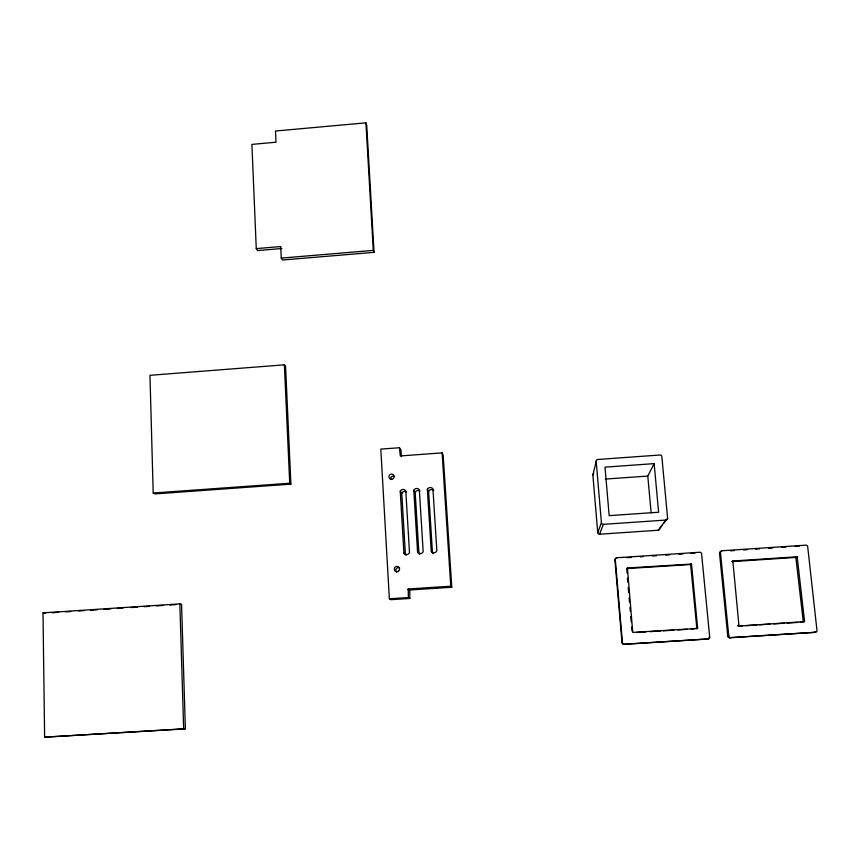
<?xml version="1.0" encoding="UTF-8"?>
<svg xmlns="http://www.w3.org/2000/svg" width="860" height="860" viewBox="0 0 860 860"><rect width="100%" height="100%" fill="white"/><g stroke="black" fill="none" stroke-linecap="round" stroke-linejoin="round"><path stroke-width="1.29" d="M409.833 598.452L408.371 597.549L408.231 589.003L450.769 586.208L451.769 587.229L409.736 589.992L409.833 598.452L391.02 599.678L389.365 598.786L380.819 449.103L399.459 447.737L400.986 450.199L401.362 456.649M409.349 590.433L407.887 589.444M738.299 626.123L804.584 621.619L797.177 556.764L795.844 557.42L803.283 621.619L800.273 622.242M626.94 572.964L626.983 568.567L690.634 564.525L696.826 628.294L691.128 629.079M696.503 628.735L697.643 628.069L691.515 564.106L690.741 564.773M626.596 568.954L627.424 567.976L691.494 564.053M662.082 525.374L659.728 528.47A1.688 1.645 30 0 1 658.212 530.233L599.538 534.221A1.677 1.645 30.3 0 1 597.743 532.684L592.884 475.075L596.206 461.325A1.763 1.731 15.7 0 1 597.818 459.476L659.921 455.015A1.784 1.731 19.7 0 1 661.845 456.617L667.596 518.171L663.662 523.321M597.743 532.684L601.419 522.708L596.206 461.325M599.538 534.221L603.333 524.342L665.973 520.053A1.806 1.752 28.5 0 0 667.596 518.171M651.138 512.775L647.784 476.064L654.137 463.626L605.01 467.141L609.181 515.645L658.62 512.237L654.137 463.626M614.921 560.172L615.298 559.538A1.698 1.655 35.8 0 1 616.824 557.764L699.728 552.238A1.72 1.666 33.4 0 1 701.588 553.797L709.693 637.142A1.742 1.688 42.9 0 1 708.145 638.958L623.865 644.366A1.72 1.677 49 0 1 622.027 642.775L614.921 560.172A1.688 1.655 35.9 0 1 616.437 558.398L616.824 557.764M658.212 530.233L665.973 520.053M690.343 564.386L691.064 563.773M721.981 550.755L721.045 551.432A1.709 1.655 33.1 0 0 719.519 553.216L727.786 636.196A1.742 1.677 41.9 0 0 729.656 637.797L815.452 632.293A1.774 1.688 38.9 0 0 816.989 630.466L807.701 546.734A1.742 1.666 32 0 0 805.809 545.165L721.981 550.755A1.72 1.666 33 0 0 720.454 552.539L719.519 553.216M797.177 556.764L732.838 561.01L731.838 561.644L795.844 557.42M796.306 557.807L797.65 557.151M622.027 642.775L622.446 642.571A1.731 1.688 48.9 0 0 624.295 644.172L708.145 638.958M696.826 628.348L697.643 628.069M737.88 625.725L738.923 625.424L732.838 561.01M627.424 567.976L632.766 632.39L697.309 628.466M708.812 637.378L709.693 637.142M727.786 636.196L728.775 635.959A1.752 1.688 41.8 0 0 730.656 637.561L815.452 632.293M729.656 637.797L730.656 637.561M803.294 621.683L804.293 621.758M409.683 590.003L408.285 589.003M183.664 728.957L185.373 728.732L181.557 604.236L179.847 603.87L43 612.868L44.623 737.17L183.664 728.957L179.847 603.87M44.623 737.17L185.373 728.732M256.269 248.615L280.725 246.551L281.252 258.107L282.435 260.01L374.046 252.345L366.725 125.323L365.93 122.829L275.49 131.021L275.995 142.222L251.894 144.394L256.269 248.615L257.559 250.561L281.908 248.508M281.252 258.107L373.283 250.389L374.046 252.345M284.38 364.823L149.963 375.315L153.198 493.027L154.994 493.898L290.895 484.148L285.563 366.263L284.38 364.823L289.723 483.234L290.895 484.148M451.769 587.229L443.179 455.305L442.104 452.887L400.298 455.929L399.459 447.737M153.198 493.027L289.723 483.234M605.451 479.052L647.784 476.064M627.08 557.688L631.068 557.43M640.388 556.807L643.043 556.635M652.353 556.011L656.352 555.743M665.662 555.119L669.65 554.861M678.959 554.238L682.947 553.969M690.935 553.442L694.923 553.173M730.312 550.819L734.279 550.55M743.545 549.938L747.512 549.669M755.456 549.142L759.423 548.873M768.689 548.261L772.656 547.992M781.923 547.379L785.889 547.111M795.156 546.498L799.133 546.229M51.998 612.739L58.684 612.309M65.36 611.868L70.703 611.514M78.712 610.987L84.054 610.643M90.73 610.202L97.416 609.761M104.092 609.321L110.768 608.88M117.444 608.439L122.786 608.095M130.806 607.568L137.482 607.128M144.157 606.687L149.5 606.343M156.176 605.902L162.852 605.462M169.527 605.021L176.214 604.58M389.365 598.786L408.371 597.549M636.593 632.498L645.903 631.917M649.891 631.659L660.534 630.993M663.189 630.832L673.832 630.165M677.82 629.918L687.129 629.326M738.353 626.123L742.298 625.876M746.254 625.629L756.8 624.962M759.434 624.801L769.969 624.134M773.925 623.887L784.46 623.231M787.093 623.07L797.639 622.404M43 612.868L45.322 613.18M403.91 553.098A3.225 3.204 -63.6 0 0 409.51 552.722L405.791 490.856A3.193 3.16 -41.4 0 0 400.244 491.243L403.91 553.098L405.404 554.463A3.193 3.16 -64.3 0 0 406.167 555.291M417.573 552.174A3.225 3.204 -64.5 0 0 423.174 551.797L419.358 489.888A3.193 3.16 -38.2 0 0 413.8 490.286L417.573 552.174L418.917 553.55A3.193 3.171 -65.4 0 0 419.68 554.378M431.258 551.249A3.225 3.214 -66.1 0 0 436.858 550.873L432.935 488.931A3.204 3.171 -33.9 0 0 427.366 489.318L431.258 551.249L432.451 552.636A3.193 3.182 -67.3 0 0 433.214 553.464M400.244 491.243L401.77 493.264L405.404 554.463M413.8 490.286L415.176 492.318L418.917 553.55M427.366 489.318L428.602 491.361L432.451 552.636M720.454 552.539L728.775 635.959M627.402 578.242L627.757 582.209M628.219 587.487L628.682 592.766M629.144 598.044L629.488 602M629.95 607.278L630.294 611.234M630.756 616.512L631.218 621.791M631.681 627.069L632.025 631.036M615.298 559.538L622.446 642.571M442.104 452.887L450.769 586.208M365.93 122.829L373.283 250.389M401.77 493.264A3.16 3.128 -41.7 0 1 406.5 492.07M415.176 492.318A3.16 3.128 -38.4 0 1 419.916 491.114M428.602 491.361A3.16 3.139 -34.1 0 1 433.762 490.533M390.623 479.6A2.591 2.558 -39.6 0 1 394.224 476.44M396.675 572.158A2.634 2.612 -69.6 0 1 399.577 567.815M592.884 475.075A1.655 1.623 17.8 0 1 593.776 473.505M603.333 524.342A1.784 1.752 28.2 0 1 601.419 522.708M708.436 638.614A1.731 1.677 43 0 1 707.275 639.184M815.398 631.605A1.763 1.677 38.9 0 1 814.001 632.551M434.461 587.799L437.407 587.627L434.461 587.799M391.698 479.289A2.623 2.58 -39.4 0 0 393.719 475.236A2.623 2.58 -39.4 0 0 389.214 475.558A2.623 2.58 -39.4 0 0 391.698 479.289M398.373 571.244A2.666 2.634 -69 0 0 398.105 566.643A2.666 2.634 -69 0 0 394.288 569.212A2.666 2.634 -69 0 0 398.373 571.244"/></g></svg>
